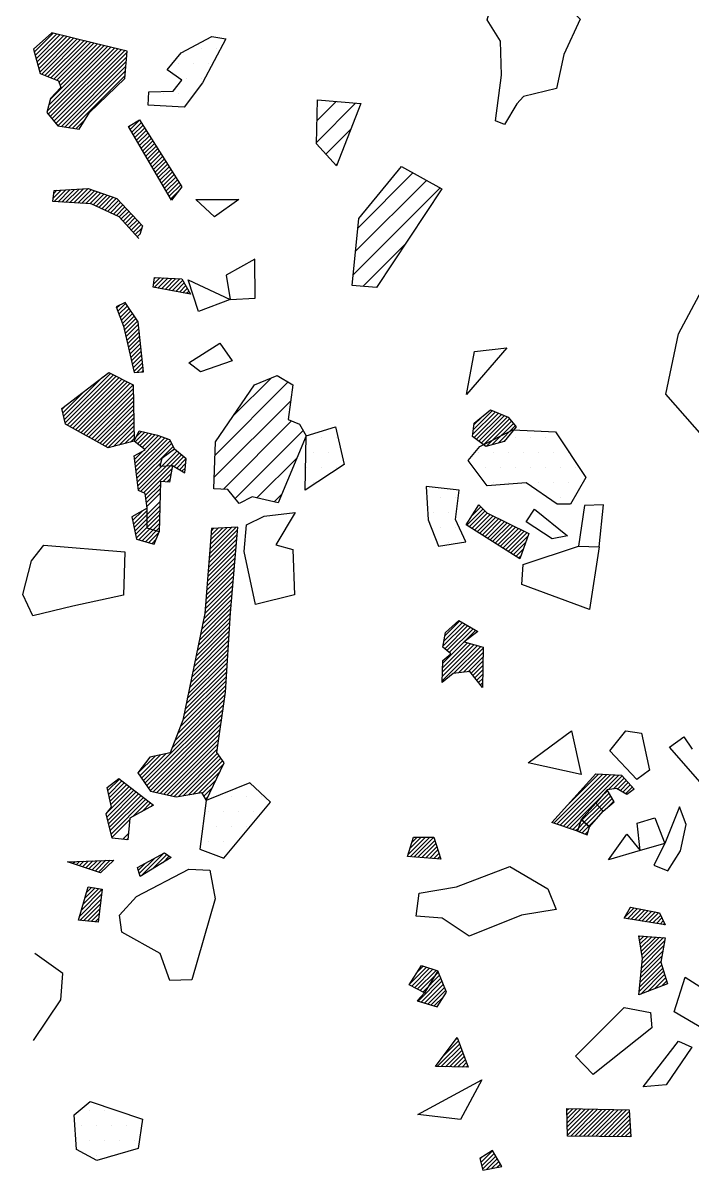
# Model space of a CAD drawing. Header units: metres. Extents: x -0.01 to 2, y -18.5 to -15.97.
# Drawn here: x -0.012 to 0.547, y -18.462 to -17.503 of the extents above; entities that cross this region are included whole.
import ezdxf

# ---------------------------------------------------------------- set-up
doc = ezdxf.new("R2010")
doc.units = ezdxf.units.M
doc.header["$LTSCALE"] = 25
doc.header["$MEASUREMENT"] = 0
doc.layers.get('0').update_dxf_attribs({"linetype": 'CONTINUOUS'})
for name, color, linetype in [('FEUER', 1, 'CONTINUOUS'), ('KNOCHEN', 2, 'CONTINUOUS'), ('KNOCHENSCHRAFF', 2, 'CONTINUOUS'), ('STEINE', 4, 'CONTINUOUS'), ('STEINESCHRAFF', 4, 'CONTINUOUS')]:
    doc.layers.add(name, color=color, linetype=linetype)

# ---------------------------------------------------------------- blocks, each defined once
blk = doc.blocks.new('*X3')
at = {"color": 0}
for p, q in [((36.399, -1784.754), (38.306, -1782.847)), ((36.455, -1784.345), (38.056, -1782.744)), ((36.5, -1785.008), (38.556, -1782.951)), ((36.511, -1783.935), (37.16, -1783.287)), ((36.704, -1785.157), (38.806, -1783.055)), ((36.909, -1785.306), (39.056, -1783.158)), ((37.113, -1785.454), (39.306, -1783.262)), ((37.318, -1785.603), (39.491, -1783.43)), ((37.559, -1785.716), (39.65, -1783.625)), ((38.041, -1785.588), (39.808, -1783.821)), ((38.522, -1785.46), (39.966, -1784.016)), ((39.004, -1785.332), (39.088, -1785.247)), ((35.904, -1792.32), (37.27, -1790.954)), ((36.366, -1791.505), (37.094, -1790.777)), ((36.12, -1792.458), (37.447, -1791.131)), ((36.336, -1792.596), (37.634, -1791.298)), ((36.552, -1792.733), (37.871, -1791.415)), ((36.768, -1792.871), (38.107, -1791.531)), ((36.984, -1793.008), (38.344, -1791.648)), ((37.2, -1793.146), (38.581, -1791.765)), ((37.416, -1793.284), (38.817, -1791.882)), ((37.632, -1793.421), (39.054, -1791.999)), ((37.848, -1793.559), (39.291, -1792.116)), ((38.064, -1793.696), (39.528, -1792.232)), ((38.28, -1793.834), (39.764, -1792.349)), ((38.496, -1793.972), (40.001, -1792.466)), ((38.711, -1794.109), (40.238, -1792.583)), ((38.927, -1794.247), (40.474, -1792.7)), ((39.143, -1794.385), (40.711, -1792.817)), ((39.359, -1794.522), (40.948, -1792.934)), ((39.575, -1794.66), (41.034, -1793.201)), ((39.791, -1794.797), (40.837, -1793.751)), ((40.007, -1794.935), (40.64, -1794.302)), ((40.223, -1795.073), (40.443, -1794.853)), ((34.012, -1801.991), (35.548, -1800.455)), ((34.083, -1801.567), (35.324, -1800.325)), ((33.94, -1802.416), (35.771, -1800.585)), ((34.069, -1802.641), (35.995, -1800.715)), ((34.26, -1802.803), (36.218, -1800.845)), ((34.451, -1802.965), (36.442, -1800.975)), ((35.726, -1802.045), (36.665, -1801.105)), ((33.875, -1805.31), (36.803, -1802.381)), ((33.885, -1804.946), (36.53, -1802.302)), ((33.896, -1804.582), (36.256, -1802.222)), ((33.906, -1804.218), (35.982, -1802.142)), ((33.916, -1803.854), (35.708, -1802.062)), ((34.838, -1804.7), (37.077, -1802.461)), ((35.235, -1804.657), (37.279, -1802.612)), ((35.633, -1804.613), (37.274, -1802.972)), ((36.03, -1804.569), (37.268, -1803.331)), ((36.267, -1804.686), (37.262, -1803.69)), ((36.424, -1804.882), (37.257, -1804.049)), ((36.582, -1805.077), (37.251, -1804.409)), ((36.74, -1805.273), (37.245, -1804.768)), ((36.898, -1805.469), (37.24, -1805.127)), ((37.056, -1805.664), (37.234, -1805.486)), ((37.214, -1805.86), (37.228, -1805.845)), ((31.019, -1819.833), (32.463, -1818.389)), ((31.174, -1820.031), (32.816, -1818.389)), ((31.18, -1819.319), (32.11, -1818.389)), ((31.341, -1818.804), (31.756, -1818.389)), ((31.503, -1820.056), (33.155, -1818.404)), ((31.833, -1820.08), (33.243, -1818.67)), ((32.162, -1820.104), (33.331, -1818.935)), ((32.492, -1820.128), (33.42, -1819.2)), ((32.821, -1820.152), (33.508, -1819.465)), ((33.15, -1820.177), (33.596, -1819.731)), ((33.48, -1820.201), (33.684, -1819.996)), ((49.128, -1825.059), (49.879, -1824.307)), ((49.331, -1825.209), (50.177, -1824.363)), ((49.571, -1824.262), (49.582, -1824.251)), ((49.635, -1825.259), (50.474, -1824.419)), ((49.938, -1825.309), (50.772, -1824.475)), ((50.242, -1825.359), (51.07, -1824.531)), ((50.545, -1825.409), (51.367, -1824.587)), ((50.849, -1825.459), (51.665, -1824.643)), ((51.152, -1825.509), (51.962, -1824.699)), ((51.456, -1825.559), (52.108, -1824.907)), ((51.759, -1825.609), (52.217, -1825.151)), ((52.063, -1825.659), (52.327, -1825.395)), ((52.366, -1825.709), (52.437, -1825.639)), ((50.3, -1826.715), (50.368, -1826.647)), ((50.349, -1827.019), (50.698, -1826.671)), ((50.398, -1827.324), (51.028, -1826.694)), ((50.447, -1827.628), (51.358, -1826.717)), ((50.497, -1827.933), (51.689, -1826.74)), ((50.546, -1828.237), (52.019, -1826.764)), ((50.55, -1828.939), (52.429, -1827.061)), ((50.59, -1828.546), (52.349, -1826.787)), ((50.432, -1830.119), (52.203, -1828.348)), ((50.471, -1829.726), (52.278, -1827.919)), ((50.511, -1829.333), (52.354, -1827.49)), ((50.353, -1830.905), (52.19, -1829.067)), ((50.392, -1830.512), (52.128, -1828.776)), ((50.313, -1831.298), (52.273, -1829.338)), ((50.452, -1831.512), (52.356, -1829.609)), ((51.025, -1831.294), (52.438, -1829.88)), ((51.597, -1831.075), (52.521, -1830.151)), ((52.169, -1830.856), (52.603, -1830.422))]:
    blk.add_line(p, q, dxfattribs=at)
blk = doc.blocks.new('*X4')
at = {"color": 0}
for p, q in [((31.182, -1830.63), (32.548, -1829.264)), ((31.773, -1829.685), (32.283, -1829.175)), ((31.31, -1830.856), (32.813, -1829.352)), ((31.543, -1830.977), (33.078, -1829.441)), ((31.775, -1831.098), (33.343, -1829.529)), ((31.839, -1832.095), (33.742, -1830.191)), ((32.008, -1831.219), (33.54, -1829.686)), ((32.24, -1831.34), (33.641, -1829.939)), ((32.11, -1832.177), (33.843, -1830.444)), ((32.381, -1832.259), (33.944, -1830.697)), ((32.652, -1832.342), (34.045, -1830.949)), ((32.924, -1832.424), (34.146, -1831.202)), ((33.195, -1832.506), (33.994, -1831.708)), ((33.434, -1837.571), (35.325, -1835.679)), ((33.781, -1837.577), (35.42, -1835.938)), ((33.914, -1836.737), (35.23, -1835.421)), ((34.981, -1835.316), (35.136, -1835.162)), ((34.128, -1837.584), (35.515, -1836.197)), ((34.474, -1837.591), (35.61, -1836.455)), ((34.821, -1837.597), (35.705, -1836.714)), ((35.168, -1837.604), (35.799, -1836.973)), ((35.515, -1837.611), (35.894, -1837.232)), ((35.862, -1837.617), (35.989, -1837.49)), ((44.279, -1841.221), (44.412, -1841.088)), ((44.286, -1841.567), (44.759, -1841.095)), ((44.294, -1841.914), (45.105, -1841.102)), ((44.301, -1842.26), (45.452, -1841.109)), ((44.309, -1842.606), (45.798, -1841.116)), ((44.316, -1842.952), (46.145, -1841.123)), ((44.324, -1843.298), (46.491, -1841.13)), ((44.598, -1843.377), (46.838, -1841.137)), ((44.948, -1843.381), (47.184, -1841.144)), ((45.298, -1843.385), (47.531, -1841.151)), ((45.648, -1843.388), (47.877, -1841.158)), ((45.998, -1843.392), (48.224, -1841.165)), ((46.347, -1843.395), (48.57, -1841.172)), ((46.697, -1843.399), (48.917, -1841.179)), ((47.047, -1843.403), (49.264, -1841.186)), ((47.397, -1843.406), (49.474, -1841.329)), ((47.747, -1843.41), (49.496, -1841.661)), ((48.097, -1843.413), (49.519, -1841.992)), ((48.447, -1843.417), (49.541, -1842.323)), ((48.797, -1843.421), (49.564, -1842.654)), ((49.147, -1843.424), (49.586, -1842.985)), ((49.497, -1843.428), (49.608, -1843.317)), ((37.086, -1845.586), (38.072, -1844.6)), ((37.013, -1845.306), (37.176, -1845.143)), ((37.16, -1845.866), (38.201, -1844.824)), ((37.233, -1846.146), (38.331, -1845.048)), ((37.576, -1846.156), (38.46, -1845.273)), ((38.014, -1846.072), (38.589, -1845.497)), ((38.452, -1845.987), (38.718, -1845.721))]:
    blk.add_line(p, q, dxfattribs=at)
blk = doc.blocks.new('*X5')
at = {"color": 0}
for p, q in [((43.172, -1817.226), (47.262, -1813.136)), ((43.437, -1817.314), (47.6, -1813.152)), ((43.702, -1817.403), (47.937, -1813.168)), ((43.967, -1817.491), (48.274, -1813.184)), ((44.232, -1817.58), (48.612, -1813.201)), ((44.391, -1815.653), (46.925, -1813.119)), ((47.748, -1814.418), (48.885, -1813.28)), ((48.155, -1814.364), (49.054, -1813.465)), ((48.495, -1814.378), (49.222, -1813.65)), ((48.718, -1814.509), (49.391, -1813.835)), ((46.821, -1815.698), (47.806, -1814.713)), ((46.99, -1815.882), (47.931, -1814.942)), ((47.114, -1815.051), (47.681, -1814.485)), ((48.94, -1814.64), (49.56, -1814.02)), ((49.163, -1814.771), (49.728, -1814.205)), ((44.497, -1817.669), (47.114, -1815.051)), ((45.535, -1816.985), (46.821, -1815.698)), ((45.725, -1817.148), (46.99, -1815.882)), ((47.16, -1816.066), (48.057, -1815.17)), ((47.741, -1815.839), (48.182, -1815.398)), ((45.915, -1817.311), (47.16, -1816.066)), ((46.105, -1817.475), (46.877, -1816.703)), ((44.762, -1817.757), (45.399, -1817.12)), ((45.027, -1817.846), (45.235, -1817.637)), ((45.235, -1817.637), (45.725, -1817.148)), ((45.288, -1817.938), (45.915, -1817.311)), ((45.399, -1817.12), (45.535, -1816.985)), ((45.545, -1818.035), (46.105, -1817.475)), ((45.802, -1818.131), (46.072, -1817.861))]:
    blk.add_line(p, q, dxfattribs=at)
blk = doc.blocks.new('*X9')
at = {"color": 0}
for p, q in [((-0.215, -1752.779), (1.367, -1751.197)), ((-0.139, -1753.056), (1.651, -1751.267)), ((-0.063, -1753.334), (1.934, -1751.337)), ((0.014, -1753.611), (2.218, -1751.407)), ((0.09, -1753.889), (2.501, -1751.477)), ((0.166, -1754.166), (2.785, -1751.547)), ((0.242, -1754.444), (3.068, -1751.617)), ((0.411, -1754.628), (3.352, -1751.687)), ((0.663, -1754.729), (3.635, -1751.757)), ((0.868, -1757.707), (6.198, -1752.376)), ((0.915, -1754.831), (3.919, -1751.828)), ((0.953, -1757.975), (6.484, -1752.444)), ((0.993, -1757.228), (5.912, -1752.309)), ((1.112, -1758.17), (6.77, -1752.512)), ((1.118, -1756.749), (5.627, -1752.241)), ((1.168, -1754.932), (4.202, -1751.898)), ((1.271, -1758.364), (7.056, -1752.58)), ((1.42, -1755.033), (4.486, -1751.968)), ((1.673, -1755.134), (4.769, -1752.038)), ((1.849, -1755.311), (5.055, -1752.105)), ((1.943, -1755.571), (5.341, -1752.173)), ((1.43, -1758.559), (7.341, -1752.647)), ((1.589, -1758.753), (7.545, -1752.798)), ((1.748, -1758.948), (7.51, -1753.186)), ((2.055, -1758.995), (7.475, -1753.574)), ((2.364, -1759.039), (7.44, -1753.963)), ((2.673, -1759.083), (7.406, -1754.351)), ((2.982, -1759.128), (7.371, -1754.739)), ((3.291, -1759.172), (3.998, -1758.466)), ((7.67, -1759.037), (7.777, -1758.929)), ((7.8, -1759.26), (8.585, -1758.475)), ((7.931, -1759.483), (8.723, -1758.691)), ((8.061, -1759.706), (8.86, -1758.907)), ((8.192, -1759.929), (8.997, -1759.123)), ((8.323, -1760.151), (9.135, -1759.339)), ((8.453, -1760.374), (9.272, -1759.556)), ((8.584, -1760.597), (9.409, -1759.772)), ((8.714, -1760.82), (9.547, -1759.988)), ((8.845, -1761.043), (9.684, -1760.204)), ((8.976, -1761.266), (9.821, -1760.42)), ((9.106, -1761.489), (9.959, -1760.637)), ((9.237, -1761.712), (10.096, -1760.853)), ((9.368, -1761.935), (10.234, -1761.069)), ((9.498, -1762.158), (10.371, -1761.285)), ((9.629, -1762.381), (10.508, -1761.501)), ((9.759, -1762.604), (10.646, -1761.717)), ((9.89, -1762.827), (10.783, -1761.934)), ((10.021, -1763.05), (10.92, -1762.15)), ((10.151, -1763.273), (11.058, -1762.366)), ((10.282, -1763.495), (11.195, -1762.582)), ((10.412, -1763.718), (11.333, -1762.798)), ((10.543, -1763.941), (11.47, -1763.015)), ((10.674, -1764.164), (11.607, -1763.231)), ((10.804, -1764.387), (11.745, -1763.447)), ((10.935, -1764.61), (11.882, -1763.663)), ((11.066, -1764.833), (12.019, -1763.879)), ((1.37, -1764.983), (2.041, -1764.311)), ((1.415, -1764.585), (1.668, -1764.331)), ((1.441, -1765.265), (2.415, -1764.292)), ((1.773, -1765.287), (2.788, -1764.272)), ((2.105, -1765.308), (3.161, -1764.252)), ((2.438, -1765.329), (3.534, -1764.232)), ((2.77, -1765.351), (3.908, -1764.213)), ((3.102, -1765.372), (4.281, -1764.193)), ((3.434, -1765.393), (4.547, -1764.28)), ((3.767, -1765.415), (4.811, -1764.37)), ((4.099, -1765.436), (5.075, -1764.46)), ((4.431, -1765.457), (5.338, -1764.55)), ((4.704, -1765.538), (5.602, -1764.64)), ((4.947, -1765.649), (5.866, -1764.73)), ((5.189, -1765.76), (6.129, -1764.82)), ((5.432, -1765.871), (6.393, -1764.91)), ((5.675, -1765.981), (6.656, -1765)), ((11.196, -1765.056), (11.843, -1764.41)), ((5.917, -1766.092), (6.836, -1765.174)), ((6.16, -1766.203), (7.006, -1765.357)), ((6.402, -1766.314), (7.177, -1765.54)), ((6.645, -1766.425), (7.347, -1765.723)), ((6.886, -1766.538), (7.518, -1765.906)), ((7.053, -1766.725), (7.688, -1766.089)), ((7.219, -1766.912), (7.859, -1766.272)), ((7.385, -1767.099), (8.03, -1766.455)), ((7.551, -1767.287), (8.2, -1766.638)), ((7.718, -1767.474), (8.371, -1766.821)), ((7.884, -1767.661), (8.541, -1767.004)), ((8.05, -1767.849), (8.712, -1767.187)), ((8.216, -1768.036), (8.761, -1767.492)), ((8.383, -1768.223), (8.619, -1767.987)), ((9.765, -1772.144), (10.266, -1771.643)), ((9.811, -1772.452), (10.604, -1771.658)), ((9.816, -1771.74), (9.928, -1771.628)), ((10.11, -1772.506), (10.943, -1771.673)), ((10.409, -1772.56), (11.281, -1771.689)), ((10.709, -1772.615), (11.619, -1771.704)), ((11.008, -1772.669), (11.958, -1771.719)), ((11.307, -1772.723), (12.186, -1771.845)), ((11.607, -1772.777), (12.313, -1772.071)), ((11.906, -1772.831), (12.439, -1772.298)), ((12.205, -1772.886), (12.566, -1772.525)), ((12.505, -1772.94), (12.693, -1772.752)), ((12.804, -1772.994), (12.82, -1772.978)), ((6.668, -1774.18), (6.926, -1773.922)), ((6.764, -1774.438), (7.43, -1773.772)), ((6.861, -1774.695), (7.57, -1773.986)), ((6.957, -1774.952), (7.71, -1774.199)), ((7.053, -1775.21), (7.85, -1774.413)), ((7.149, -1775.467), (7.99, -1774.627)), ((7.242, -1775.728), (8.13, -1774.84)), ((7.31, -1776.014), (8.27, -1775.054)), ((7.377, -1776.3), (8.41, -1775.267)), ((7.445, -1776.586), (8.478, -1775.552)), ((7.512, -1776.872), (8.513, -1775.871)), ((7.58, -1777.158), (8.548, -1776.19)), ((7.647, -1777.444), (8.583, -1776.509)), ((7.715, -1777.73), (8.617, -1776.827)), ((7.782, -1778.016), (8.652, -1777.146)), ((7.85, -1778.302), (8.687, -1777.465)), ((7.917, -1778.588), (8.722, -1777.784)), ((7.985, -1778.874), (8.756, -1778.102)), ((8.053, -1779.16), (8.791, -1778.421)), ((8.12, -1779.446), (8.826, -1778.74)), ((8.377, -1779.543), (8.861, -1779.059)), ((8.755, -1779.518), (8.896, -1779.378)), ((2.24, -1783.204), (5.49, -1779.955)), ((2.306, -1783.492), (6.164, -1779.634)), ((2.372, -1783.779), (6.4, -1779.752)), ((2.544, -1783.961), (6.635, -1779.87)), ((2.771, -1784.088), (6.871, -1779.988)), ((2.998, -1784.215), (7.106, -1780.106)), ((3.225, -1784.341), (7.342, -1780.224)), ((3.452, -1784.468), (7.578, -1780.342)), ((2.174, -1782.917), (3.984, -1781.107)), ((3.679, -1784.595), (7.813, -1780.46)), ((3.905, -1784.721), (8.044, -1780.582)), ((4.132, -1784.848), (8.052, -1780.929)), ((4.359, -1784.974), (8.059, -1781.275)), ((2.108, -1782.63), (2.478, -1782.259)), ((4.586, -1785.101), (8.066, -1781.621)), ((4.813, -1785.228), (8.073, -1781.968)), ((5.04, -1785.354), (8.08, -1782.314)), ((5.267, -1785.481), (8.088, -1782.66)), ((5.494, -1785.608), (8.095, -1783.007)), ((5.721, -1785.734), (8.102, -1783.353)), ((5.948, -1785.861), (8.109, -1783.699)), ((6.415, -1785.748), (8.117, -1784.046)), ((6.889, -1785.626), (8.124, -1784.392)), ((7.364, -1785.505), (8.131, -1784.738)), ((7.839, -1785.384), (8.138, -1785.085)), ((8.214, -1785.362), (9.024, -1784.553)), ((8.215, -1787.129), (10.423, -1784.921)), ((8.254, -1787.444), (10.685, -1785.013)), ((8.292, -1787.759), (10.947, -1785.104)), ((8.345, -1784.878), (8.737, -1784.486)), ((8.413, -1785.517), (9.31, -1784.62)), ((8.612, -1785.672), (9.597, -1784.687)), ((8.81, -1785.827), (9.883, -1784.754)), ((9.009, -1785.981), (10.162, -1784.829)), ((8.177, -1786.814), (8.863, -1786.128)), ((8.331, -1788.074), (11.145, -1785.26)), ((8.369, -1788.389), (11.263, -1785.495)), ((8.408, -1788.704), (11.381, -1785.731)), ((8.485, -1789.334), (11.689, -1786.13)), ((11.484, -1785.982), (11.498, -1785.967)), ((8.446, -1789.019), (10.34, -1787.125)), ((8.667, -1789.505), (11.881, -1786.292)), ((8.91, -1789.616), (12.073, -1786.453)), ((11.465, -1787.415), (12.265, -1786.615)), ((11.686, -1787.547), (12.456, -1786.777)), ((9.071, -1789.808), (11.303, -1787.577)), ((10.553, -1788.681), (11.222, -1788.011)), ((11.907, -1787.68), (12.434, -1787.153)), ((12.127, -1787.813), (12.4, -1787.541)), ((12.348, -1787.946), (12.366, -1787.928)), ((9.11, -1790.123), (10.322, -1788.911)), ((10.884, -1788.703), (11.142, -1788.445)), ((9.15, -1790.437), (10.313, -1789.274)), ((9.189, -1790.752), (10.304, -1789.636)), ((8.13, -1792.518), (10.286, -1790.361)), ((8.193, -1792.808), (10.277, -1790.724)), ((7.942, -1791.645), (8.019, -1791.568)), ((8.004, -1791.936), (8.821, -1791.119)), ((8.067, -1792.227), (9.207, -1791.086)), ((8.255, -1793.099), (10.268, -1791.086)), ((8.318, -1793.39), (10.259, -1791.449)), ((8.516, -1793.545), (10.25, -1791.811)), ((8.793, -1793.622), (10.241, -1792.174)), ((9.07, -1793.699), (10.232, -1792.536)), ((14.401, -1795.086), (16.766, -1792.72)), ((14.431, -1794.702), (16.641, -1792.492)), ((14.462, -1794.318), (16.27, -1792.509)), ((14.492, -1793.934), (15.9, -1792.526)), ((14.522, -1793.55), (15.529, -1792.543)), ((14.553, -1793.166), (15.159, -1792.56)), ((14.583, -1792.782), (14.788, -1792.577)), ((9.347, -1793.775), (10.216, -1792.906)), ((9.624, -1793.852), (9.98, -1793.496)), ((14.34, -1795.854), (16.7, -1793.494)), ((14.37, -1795.47), (16.733, -1793.107)), ((14.249, -1797.005), (16.6, -1794.654)), ((14.279, -1796.621), (16.633, -1794.267)), ((14.309, -1796.238), (16.667, -1793.88)), ((14.188, -1797.773), (16.534, -1795.427)), ((14.218, -1797.389), (16.567, -1795.04)), ((14.096, -1798.925), (16.434, -1796.587)), ((14.127, -1798.541), (16.468, -1796.201)), ((14.157, -1798.157), (16.501, -1795.814)), ((14.036, -1799.693), (16.368, -1797.361)), ((14.066, -1799.309), (16.401, -1796.974)), ((13.762, -1801.028), (16.269, -1798.521)), ((13.854, -1800.582), (16.302, -1798.134)), ((13.946, -1800.137), (16.335, -1797.747)), ((13.578, -1801.919), (16.202, -1799.294)), ((13.67, -1801.473), (16.235, -1798.908)), ((13.302, -1803.255), (16.123, -1800.435)), ((13.394, -1802.81), (16.146, -1800.058)), ((13.486, -1802.364), (16.17, -1799.68)), ((13.118, -1804.146), (16.076, -1801.189)), ((13.21, -1803.701), (16.099, -1800.812)), ((12.842, -1805.483), (16.006, -1802.32)), ((12.934, -1805.037), (16.029, -1801.943)), ((13.026, -1804.592), (16.052, -1801.566)), ((12.659, -1806.374), (15.959, -1803.074)), ((12.75, -1805.928), (15.982, -1802.697)), ((12.383, -1807.71), (15.888, -1804.205)), ((12.475, -1807.265), (15.912, -1803.828)), ((12.567, -1806.819), (15.935, -1803.451)), ((11.975, -1809.178), (15.818, -1805.336)), ((12.199, -1808.601), (15.841, -1804.959)), ((12.291, -1808.156), (15.865, -1804.582)), ((11.524, -1810.337), (15.771, -1806.09)), ((11.75, -1809.758), (15.795, -1805.713)), ((8.885, -1813.683), (15.671, -1806.897)), ((11.298, -1810.916), (15.729, -1806.485)), ((9.03, -1813.891), (15.612, -1807.309)), ((9.176, -1814.099), (15.554, -1807.721)), ((9.321, -1814.307), (15.495, -1808.133)), ((9.467, -1814.515), (15.437, -1808.545)), ((9.727, -1814.608), (15.378, -1808.957)), ((10.018, -1814.671), (15.32, -1809.37)), ((10.309, -1814.733), (15.261, -1809.782)), ((10.6, -1814.796), (15.202, -1810.194)), ((10.891, -1814.858), (15.144, -1810.606)), ((11.182, -1814.921), (15.085, -1811.018)), ((8.449, -1813.058), (9.891, -1811.616)), ((8.594, -1813.267), (10.339, -1811.521)), ((8.74, -1813.475), (10.788, -1811.427)), ((11.473, -1814.983), (15.088, -1811.369)), ((11.824, -1814.986), (15.234, -1811.576)), ((12.248, -1814.916), (15.381, -1811.783)), ((12.672, -1814.845), (15.527, -1811.991)), ((13.096, -1814.775), (15.612, -1812.259)), ((13.52, -1814.705), (15.284, -1812.94)), ((5.941, -1814.505), (6.912, -1813.534)), ((6.004, -1814.796), (7.111, -1813.689)), ((6.068, -1815.086), (7.311, -1813.843)), ((13.823, -1814.755), (14.956, -1813.622)), ((5.812, -1816.402), (7.909, -1814.305)), ((5.852, -1816.716), (8.108, -1814.459)), ((5.922, -1816.999), (8.308, -1814.613)), ((5.993, -1817.282), (8.507, -1814.768)), ((6.063, -1817.565), (8.707, -1814.922)), ((6.131, -1815.376), (7.51, -1813.997)), ((6.194, -1815.666), (7.71, -1814.151)), ((13.951, -1814.981), (14.628, -1814.303)), ((6.134, -1817.848), (8.906, -1815.076)), ((6.204, -1818.131), (9.106, -1815.23)), ((8.041, -1816.648), (9.305, -1815.384)), ((8.806, -1816.237), (9.504, -1815.538)), ((9.57, -1815.826), (9.704, -1815.692)), ((14.078, -1815.207), (14.301, -1814.985)), ((6.275, -1818.414), (7.754, -1816.935)), ((7.174, -1818.576), (7.657, -1818.092)), ((7.49, -1818.613), (7.625, -1818.478)), ((8.725, -1821.621), (10.63, -1819.716)), ((2.758, -1820.516), (2.83, -1820.445)), ((3.023, -1820.605), (3.197, -1820.431)), ((3.288, -1820.694), (3.565, -1820.417)), ((3.553, -1820.782), (3.933, -1820.402)), ((3.818, -1820.871), (4.301, -1820.388)), ((4.083, -1820.959), (4.669, -1820.374)), ((4.349, -1821.048), (5.037, -1820.36)), ((4.614, -1821.136), (5.404, -1820.345)), ((4.879, -1821.225), (5.772, -1820.331)), ((5.144, -1821.313), (6.14, -1820.317)), ((8.487, -1821.152), (9.077, -1820.561)), ((8.561, -1821.431), (9.854, -1820.139)), ((9.624, -1821.075), (10.86, -1819.84)), ((10.524, -1820.529), (11.064, -1819.989)), ((4.172, -1822.992), (4.575, -1822.589)), ((3.583, -1825.348), (5.366, -1823.565)), ((3.59, -1824.988), (5.419, -1823.159)), ((3.735, -1824.489), (5.472, -1822.752)), ((3.881, -1823.99), (5.177, -1822.694)), ((4.026, -1823.491), (4.876, -1822.642)), ((3.906, -1825.379), (5.313, -1823.972)), ((4.229, -1825.409), (5.26, -1824.378)), ((4.552, -1825.44), (5.207, -1824.785)), ((4.875, -1825.47), (5.154, -1825.191))]:
    blk.add_line(p, q, dxfattribs=at)
blk = doc.blocks.new('*X17')
at = {"color": 0}
for p, q in [((23.353, -1760.324), (26.63, -1757.047)), ((23.405, -1758.504), (25.001, -1756.908)), ((24.141, -1761.303), (26.228, -1759.217)), ((24.986, -1762.227), (25.082, -1762.13)), ((26.828, -1767.455), (31.421, -1762.862)), ((26.63, -1769.422), (32.553, -1763.498)), ((26.431, -1771.388), (33.685, -1764.134)), ((27.226, -1772.361), (30.793, -1768.794)), ((14.888, -1786.466), (21.002, -1780.352)), ((16.439, -1783.148), (19.564, -1780.023)), ((14.815, -1788.308), (21.209, -1781.913)), ((15.582, -1789.308), (21.285, -1783.605)), ((16.573, -1790.085), (22.253, -1784.405)), ((18.392, -1790.033), (21.748, -1786.678)), ((19.825, -1790.368), (20.471, -1789.722))]:
    blk.add_line(p, q, dxfattribs=at)
blk = doc.blocks.new('*X20')
at = {"color": 0}
for p, q in [((13.75, -1752.5), (13.75, -1752.5)), ((15, -1752.5), (15, -1752.5)), ((11.875, -1753.75), (11.875, -1753.75)), ((13.125, -1753.75), (13.125, -1753.75)), ((14.375, -1753.75), (14.375, -1753.75)), ((12.5, -1755), (12.5, -1755)), ((13.75, -1755), (13.75, -1755)), ((9.375, -1756.25), (9.375, -1756.25)), ((10.625, -1756.25), (10.625, -1756.25)), ((11.875, -1756.25), (11.875, -1756.25)), ((13.125, -1756.25), (13.125, -1756.25)), ((23.75, -1785), (23.75, -1785)), ((25, -1785), (25, -1785)), ((38.75, -1785), (38.75, -1785)), ((40, -1785), (40, -1785)), ((41.25, -1785), (41.25, -1785)), ((42.5, -1785), (42.5, -1785)), ((23.125, -1786.25), (23.125, -1786.25)), ((24.375, -1786.25), (24.375, -1786.25)), ((36.875, -1786.25), (36.875, -1786.25)), ((38.125, -1786.25), (38.125, -1786.25)), ((39.375, -1786.25), (39.375, -1786.25)), ((40.625, -1786.25), (40.625, -1786.25)), ((41.875, -1786.25), (41.875, -1786.25)), ((43.125, -1786.25), (43.125, -1786.25)), ((44.375, -1786.25), (44.375, -1786.25)), ((22.5, -1787.5), (22.5, -1787.5)), ((23.75, -1787.5), (23.75, -1787.5)), ((25, -1787.5), (25, -1787.5)), ((37.5, -1787.5), (37.5, -1787.5)), ((38.75, -1787.5), (38.75, -1787.5)), ((40, -1787.5), (40, -1787.5)), ((41.25, -1787.5), (41.25, -1787.5)), ((42.5, -1787.5), (42.5, -1787.5)), ((43.75, -1787.5), (43.75, -1787.5)), ((45, -1787.5), (45, -1787.5)), ((23.125, -1788.75), (23.125, -1788.75)), ((38.125, -1788.75), (38.125, -1788.75)), ((39.375, -1788.75), (39.375, -1788.75)), ((40.625, -1788.75), (40.625, -1788.75)), ((41.875, -1788.75), (41.875, -1788.75)), ((43.125, -1788.75), (43.125, -1788.75)), ((44.375, -1788.75), (44.375, -1788.75)), ((33.75, -1790), (33.75, -1790)), ((35, -1790), (35, -1790)), ((43.75, -1790), (43.75, -1790)), ((33.125, -1791.25), (33.125, -1791.25)), ((34.375, -1791.25), (34.375, -1791.25)), ((33.75, -1792.5), (33.75, -1792.5)), ((35, -1792.5), (35, -1792.5)), ((34.375, -1793.75), (34.375, -1793.75)), ((35.625, -1793.75), (35.625, -1793.75)), ((15, -1815), (15, -1815)), ((16.25, -1815), (16.25, -1815)), ((17.5, -1815), (17.5, -1815)), ((18.75, -1815), (18.75, -1815)), ((14.375, -1816.25), (14.375, -1816.25)), ((15.625, -1816.25), (15.625, -1816.25)), ((16.875, -1816.25), (16.875, -1816.25)), ((18.125, -1816.25), (18.125, -1816.25)), ((15, -1817.5), (15, -1817.5)), ((16.25, -1817.5), (16.25, -1817.5)), ((17.5, -1817.5), (17.5, -1817.5)), ((14.375, -1818.75), (14.375, -1818.75)), ((15.625, -1818.75), (15.625, -1818.75)), ((4.375, -1841.25), (4.375, -1841.25)), ((5.625, -1841.25), (5.625, -1841.25)), ((3.75, -1842.5), (3.75, -1842.5)), ((5, -1842.5), (5, -1842.5)), ((6.25, -1842.5), (6.25, -1842.5)), ((7.5, -1842.5), (7.5, -1842.5)), ((4.375, -1843.75), (4.375, -1843.75)), ((5.625, -1843.75), (5.625, -1843.75)), ((6.875, -1843.75), (6.875, -1843.75)), ((8.125, -1843.75), (8.125, -1843.75)), ((5, -1845), (5, -1845)), ((6.25, -1845), (6.25, -1845))]:
    blk.add_line(p, q, dxfattribs=at)

msp = doc.modelspace()

# ---------------------------------------------------------------- linework, layer by layer
at = {"layer": 'KNOCHEN'}
for points in [[(0.07554, -17.52698), (0.04756, -17.52034), (0.01247, -17.51167), (-0.0028, -17.5254), (0.00278, -17.54575), (0.01804, -17.55187), (0.02007, -17.55746), (0.01141, -17.56661), (0.00835, -17.57831), (0.0175, -17.58951), (0.03531, -17.59207), (0.04396, -17.57834), (0.07349, -17.54987), (0.07554, -17.52698)], [(0.11259, -17.65164), (0.07651, -17.59006), (0.08567, -17.58447), (0.12125, -17.64045), (0.11259, -17.65164)], [(0.0851, -17.68367), (0.06883, -17.66534), (0.04544, -17.65464), (0.01339, -17.65259), (0.01442, -17.64343), (0.0429, -17.64192), (0.06681, -17.65008), (0.08816, -17.67299), (0.08612, -17.68011)], [(0.12831, -17.72999), (0.09728, -17.72437), (0.09831, -17.71623), (0.1212, -17.71727), (0.12831, -17.72999)], [(0.08147, -17.79558), (0.0891, -17.79508), (0.08455, -17.75336), (0.07387, -17.73707), (0.06624, -17.74063), (0.07233, -17.75691), (0.08147, -17.79558)], [(0.08143, -17.85307), (0.05955, -17.85865), (0.02395, -17.83878), (0.02091, -17.82556), (0.0601, -17.79557), (0.08044, -17.80576), (0.08143, -17.85307)], [(0.37495, -17.85733), (0.36377, -17.84918), (0.3653, -17.83799), (0.37904, -17.82681), (0.39379, -17.83292), (0.4004, -17.84107), (0.39022, -17.85327), (0.37495, -17.85733)], [(0.10224, -17.92888), (0.09206, -17.92582), (0.09207, -17.90903), (0.09056, -17.89682), (0.08496, -17.89427), (0.08142, -17.86528), (0.09058, -17.86019), (0.08143, -17.85307), (0.0855, -17.84442), (0.10076, -17.84799), (0.11093, -17.85156), (0.115, -17.8597)], [(0.05955, -17.85865), (0.05955, -17.85865)], [(0.11346, -17.87344), (0.12363, -17.87955), (0.12466, -17.86785), (0.115, -17.8597), (0.10431, -17.86733), (0.10278, -17.87394), (0.11346, -17.87344)], [(0.11346, -17.87344), (0.11091, -17.88717), (0.10328, -17.88666), (0.10224, -17.92888)], [(0.09207, -17.90903), (0.07935, -17.91615), (0.08341, -17.93497), (0.09816, -17.93905), (0.10224, -17.92888)], [(0.40338, -17.95146), (0.35863, -17.92294), (0.36933, -17.90616), (0.37593, -17.91278), (0.41102, -17.9301), (0.40338, -17.95146)], [(0.11127, -18.11355), (0.09448, -18.1171), (0.0843, -18.13032), (0.09497, -18.14559), (0.11634, -18.15018), (0.1377, -18.14663), (0.14141, -18.15317), (0.15654, -18.12172), (0.15044, -18.11306), (0.1576, -18.06271), (0.16171, -17.99658), (0.16786, -17.92485), (0.14599, -17.92585), (0.14035, -17.99707), (0.12197, -18.08608), (0.11127, -18.11355)], [(0.33871, -18.05469), (0.33923, -18.03637), (0.34584, -18.03078), (0.33923, -18.02518), (0.34128, -18.01297), (0.35248, -18.00281), (0.36824, -18.01197), (0.35704, -18.02061), (0.37281, -18.0252), (0.37228, -18.05878), (0.3616, -18.04554), (0.34787, -18.04706), (0.33871, -18.05469)], [(0.07612, -18.18627), (0.0629, -18.18474), (0.05782, -18.16438), (0.06241, -18.15879), (0.05886, -18.14251), (0.06853, -18.13489), (0.09751, -18.15729), (0.07766, -18.16796), (0.07612, -18.18627), (0.0629, -18.18474)], [(0.45156, -18.17889), (0.4302, -18.17175), (0.46685, -18.13108), (0.48822, -18.13211), (0.49889, -18.14382), (0.49278, -18.14839), (0.48414, -18.1433), (0.47651, -18.14431), (0.46684, -18.15549), (0.45462, -18.16922), (0.45156, -18.17889)], [(0.47294, -18.16211), (0.4821, -18.15449), (0.47651, -18.14431)], [(0.45462, -18.16922), (0.46174, -18.17533), (0.47294, -18.16211), (0.46684, -18.15549)], [(0.45156, -18.17889), (0.4597, -18.18194), (0.46174, -18.17533), (0.45462, -18.16922)], [(0.30961, -18.20016), (0.31471, -18.18388), (0.3315, -18.18389), (0.33759, -18.20221), (0.30961, -18.20016)], [(0.08628, -18.2168), (0.08425, -18.20917), (0.10664, -18.19697), (0.11223, -18.20105), (0.08628, -18.2168)], [(0.05321, -18.21373), (0.02575, -18.20455), (0.06441, -18.20305), (0.05321, -18.21373)], [(0.05115, -18.25493), (0.03487, -18.25339), (0.04303, -18.22542), (0.05473, -18.22746), (0.05115, -18.25493)], [(0.52476, -18.25728), (0.49068, -18.25166), (0.49578, -18.2425), (0.52019, -18.2471), (0.52476, -18.25728)], [(0.50285, -18.31576), (0.50592, -18.28524), (0.50288, -18.26642), (0.52476, -18.26796), (0.52118, -18.2883), (0.52677, -18.30662), (0.50285, -18.31576)], [(0.31107, -18.3075), (0.32125, -18.29123), (0.33499, -18.29581), (0.32378, -18.31412), (0.31107, -18.3075)], [(0.32378, -18.31412), (0.31767, -18.32073), (0.33446, -18.32583), (0.3421, -18.31362), (0.33499, -18.29581)], [(0.3329, -18.37568), (0.35123, -18.35127), (0.36037, -18.37621), (0.3329, -18.37568)], [(0.44325, -18.43375), (0.44276, -18.41085), (0.49465, -18.41191), (0.49616, -18.43429), (0.44325, -18.43375)], [(0.3883, -18.45915), (0.38067, -18.44591), (0.36999, -18.45252), (0.37252, -18.46219), (0.3883, -18.45915)]]:
    msp.add_lwpolyline(points, dxfattribs=at)
at = {"layer": 'STEINE'}
for points in [[(0.37603, -17.50075), (0.38113, -17.48346), (0.43912, -17.48606), (0.45386, -17.50031), (0.44009, -17.52981), (0.43396, -17.55829), (0.40649, -17.56487), (0.40089, -17.57097), (0.3907, -17.58826), (0.38307, -17.5852), (0.38819, -17.54705), (0.3872, -17.51856), (0.37603, -17.50075)], [(0.09313, -17.5722), (0.09365, -17.56101), (0.114, -17.56052), (0.12113, -17.55137), (0.10893, -17.54271), (0.12064, -17.52848), (0.14609, -17.51477), (0.15779, -17.51682), (0.13842, -17.55342), (0.12314, -17.57376), (0.09313, -17.5722)], [(0.25027, -17.62271), (0.2335, -17.60438), (0.23455, -17.56776), (0.27066, -17.57085), (0.25027, -17.62271)], [(0.28374, -17.72448), (0.2634, -17.72294), (0.26904, -17.66699), (0.30469, -17.62327), (0.33825, -17.64213), (0.28374, -17.72448)], [(0.13273, -17.65109), (0.16885, -17.65112), (0.14849, -17.66534), (0.13273, -17.65109)], [(0.16165, -17.73454), (0.1825, -17.73354), (0.18203, -17.70098), (0.15811, -17.71419), (0.16165, -17.73454)], [(0.16165, -17.73454), (0.13519, -17.74469), (0.12656, -17.71823), (0.16165, -17.73454)], [(0.60151, -17.89316), (0.59185, -17.88959), (0.52528, -17.81373), (0.53601, -17.76338), (0.55538, -17.72678), (0.5681, -17.72323)], [(0.13666, -17.79505), (0.12701, -17.78741), (0.15296, -17.77116), (0.16312, -17.78592), (0.13666, -17.79505)], [(0.35894, -17.81408), (0.36559, -17.77797), (0.39255, -17.77495), (0.35894, -17.81408)], [(0.22512, -17.84855), (0.20167, -17.90448), (0.1798, -17.89937), (0.16911, -17.90496), (0.15946, -17.89325), (0.14776, -17.89273), (0.14933, -17.85356), (0.18193, -17.80577), (0.20076, -17.79816), (0.21397, -17.8058), (0.20988, -17.8348), (0.21954, -17.83887), (0.22512, -17.84855)], [(0.22406, -17.89382), (0.22512, -17.84855), (0.24955, -17.84094), (0.25664, -17.87248), (0.22406, -17.89382)], [(0.44584, -17.90573), (0.43465, -17.90572), (0.40872, -17.88789), (0.37616, -17.8904), (0.36041, -17.86902), (0.37009, -17.85733), (0.39757, -17.84362), (0.43318, -17.84518), (0.45858, -17.88336), (0.44584, -17.90573)], [(0.35276, -17.89394), (0.32529, -17.89086), (0.32679, -17.91884), (0.33542, -17.94072), (0.35831, -17.93718), (0.34968, -17.91835), (0.35276, -17.89394)], [(0.43055, -17.93471), (0.40869, -17.92045), (0.41582, -17.90977), (0.44327, -17.93218), (0.43055, -17.93471)], [(0.46971, -17.94136), (0.47331, -17.90626), (0.45754, -17.90676), (0.45242, -17.94083)], [(0.21533, -17.9813), (0.18277, -17.98941), (0.17315, -17.94515), (0.1752, -17.92277), (0.18996, -17.91566), (0.21591, -17.91263), (0.1996, -17.93958), (0.21384, -17.94366), (0.21533, -17.9813)], [(-0.00342, -17.9989), (-0.01154, -17.98109), (-0.00439, -17.95311), (0.00579, -17.9399), (0.07344, -17.94556), (0.07239, -17.98167), (0.03016, -17.99079), (-0.00342, -17.9989)], [(0.46152, -17.99375), (0.40508, -17.97284), (0.40611, -17.95605), (0.45242, -17.94083), (0.46971, -17.94136), (0.46152, -17.99375)], [(0.45478, -18.13159), (0.41053, -18.12189), (0.44667, -18.09496), (0.45478, -18.13159)], [(0.51175, -18.12809), (0.50106, -18.13571), (0.47871, -18.11178), (0.49195, -18.095), (0.50517, -18.09705), (0.51175, -18.12809)], [(0.56669, -18.13221), (0.556, -18.14034), (0.52856, -18.10877), (0.54027, -18.10014), (0.54738, -18.11032)], [(0.13628, -18.19386), (0.15611, -18.20151), (0.19533, -18.15475), (0.17805, -18.13845), (0.14141, -18.15317), (0.13628, -18.19386)], [(0.52441, -18.18914), (0.51524, -18.20745), (0.52693, -18.21204), (0.53763, -18.19526), (0.54223, -18.17339), (0.53665, -18.15863), (0.53665, -18.15863), (0.52441, -18.18914)], [(0.50406, -18.19523), (0.50154, -18.17233), (0.51629, -18.16777), (0.52441, -18.18914), (0.50406, -18.19523)], [(0.4776, -18.20283), (0.49288, -18.18148), (0.50406, -18.19523), (0.4776, -18.20283)], [(0.11125, -18.30371), (0.10313, -18.28132), (0.0711, -18.26348), (0.06908, -18.24924), (0.08334, -18.23348), (0.12711, -18.21064), (0.1444, -18.21167), (0.14896, -18.23558), (0.12956, -18.30322), (0.11125, -18.30371)], [(0.31681, -18.24999), (0.31937, -18.23066), (0.35041, -18.2256), (0.39519, -18.20835), (0.42671, -18.2272), (0.43381, -18.2445), (0.40481, -18.24905), (0.36105, -18.26681), (0.33868, -18.25153), (0.31681, -18.24999)], [(-0.00274, -18.35396), (0.02018, -18.3199), (0.02173, -18.29803), (-0.00166, -18.28122)], [(0.568, -18.35095), (0.53242, -18.33006), (0.5416, -18.30107), (0.5599, -18.31279), (0.56904, -18.3306), (0.57209, -18.33976), (0.568, -18.35095)], [(0.46471, -18.38239), (0.44997, -18.36711), (0.49071, -18.32646), (0.51258, -18.33055), (0.51358, -18.34326), (0.46471, -18.38239)], [(0.50641, -18.3926), (0.53595, -18.35448), (0.54714, -18.35957), (0.52575, -18.39109), (0.50641, -18.3926)], [(0.31818, -18.41582), (0.37162, -18.38687), (0.35378, -18.41992), (0.31818, -18.41582)], [(0.05006, -18.45422), (0.03329, -18.44505), (0.03128, -18.41605), (0.04452, -18.40487), (0.08825, -18.41967), (0.08466, -18.44408), (0.05006, -18.45422)]]:
    msp.add_lwpolyline(points, dxfattribs=at)

# ---------------------------------------------------------------- block references
at = {"layer": 'FEUER', "xscale": 0.01, "yscale": 0.01, "zscale": 0.01}
msp.add_blockref('*X17', (0, 0), dxfattribs=at)
at = {"layer": 'KNOCHENSCHRAFF', "xscale": 0.01, "yscale": 0.01, "zscale": 0.01}
for name in ['*X9', '*X3', '*X5', '*X4']:
    msp.add_blockref(name, (0, 0), dxfattribs=at)
at = {"layer": 'STEINESCHRAFF', "xscale": 0.01, "yscale": 0.01, "zscale": 0.01}
msp.add_blockref('*X20', (0, 0), dxfattribs=at)

doc.saveas('drawing.dxf')
